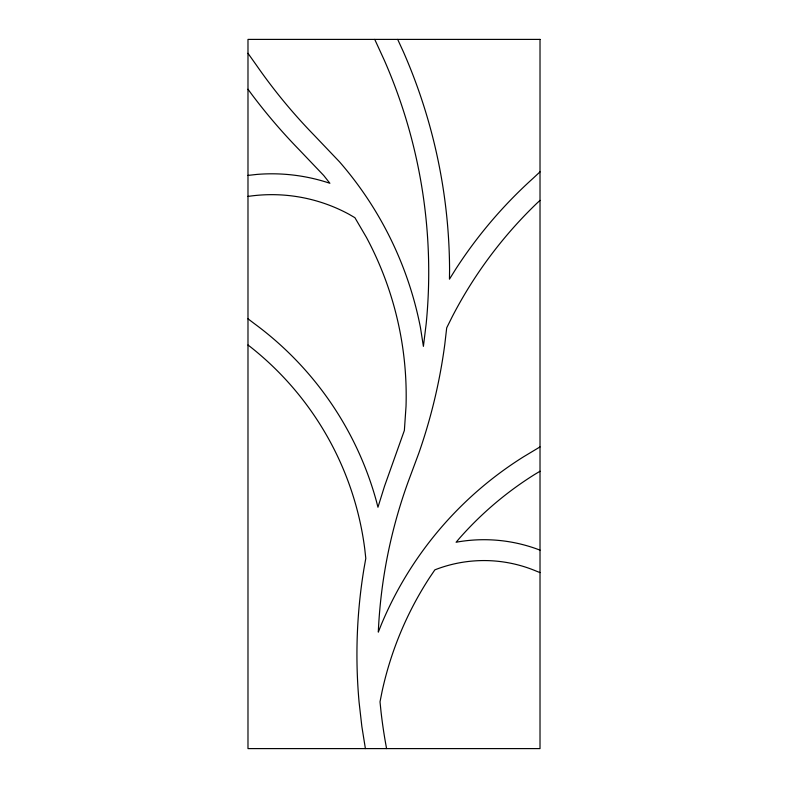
<?xml version="1.0" encoding="UTF-8"?>
<svg xmlns="http://www.w3.org/2000/svg" width="788" height="788" viewBox="0 0 788 788"><rect width="100%" height="100%" fill="white"/><g stroke="black" fill="none" stroke-linecap="round" stroke-linejoin="round"><path stroke-width="1.18" d="M540.016 171.863L533.033 178.364A454.016 454.016 0 0 0 456.124 268.511L449.456 279.169L449.574 269.831A548.241 548.241 0 0 0 403.417 51.88L397.684 39.4M540.016 200.369L536.628 203.521A433.154 433.154 0 0 0 452.282 316.609L446.707 327.818L444.787 344.405A548.497 548.497 0 0 1 418.763 453.317L408.164 481.803A506.832 506.832 0 0 0 378.378 630.292L378.309 632.124L381.49 624.135A362.234 362.234 0 0 1 523.557 456.794L540.016 446.914M540.016 471.244L534.619 474.484A341.371 341.371 0 0 0 459.483 538.273L456.114 542.252L458.449 541.819A155.551 155.551 0 0 1 539.268 549.857L540.016 550.152M247.984 175.399L257.036 174.404A182.727 182.727 0 0 1 329.886 183.279L323.73 175.488L299.213 149.779A568.325 568.325 0 0 1 251.658 94.235L247.984 89.251M247.984 196.37L249.432 196.212A161.875 161.875 0 0 1 348.946 214.228L354.905 217.685L366.381 237.306A335.688 335.688 0 0 1 406.027 406.332L404.372 430.435L384.534 486.186L377.954 507.245L376.349 501.001A328.34 328.34 0 0 0 254.16 323.494L247.984 318.795M540.016 572.6L535.988 570.995A134.699 134.699 0 0 0 436.158 569.35L434.848 569.872L429.598 577.614A341.371 341.371 0 0 0 382.16 691.056L380.013 701.822L381.057 712.017A508.132 508.132 0 0 0 386.258 746.827L386.563 748.6M247.984 345.016L250.417 346.868A307.487 307.487 0 0 1 364.755 548.94L365.799 558.387L363.957 568.788A527.694 527.694 0 0 0 359.092 702.266L361.85 726.457L365.396 748.6M247.984 53.298L256.504 65.315A547.788 547.788 0 0 0 314.146 135.221L339.47 161.786A356.56 356.56 0 0 1 420.437 327.473L423.402 346.365L426.18 323.789A527.477 527.477 0 0 0 384.317 60.252L374.733 39.4M540.016 39.4L247.984 39.4L247.984 748.6L540.016 748.6L540.016 39.4"/></g></svg>
